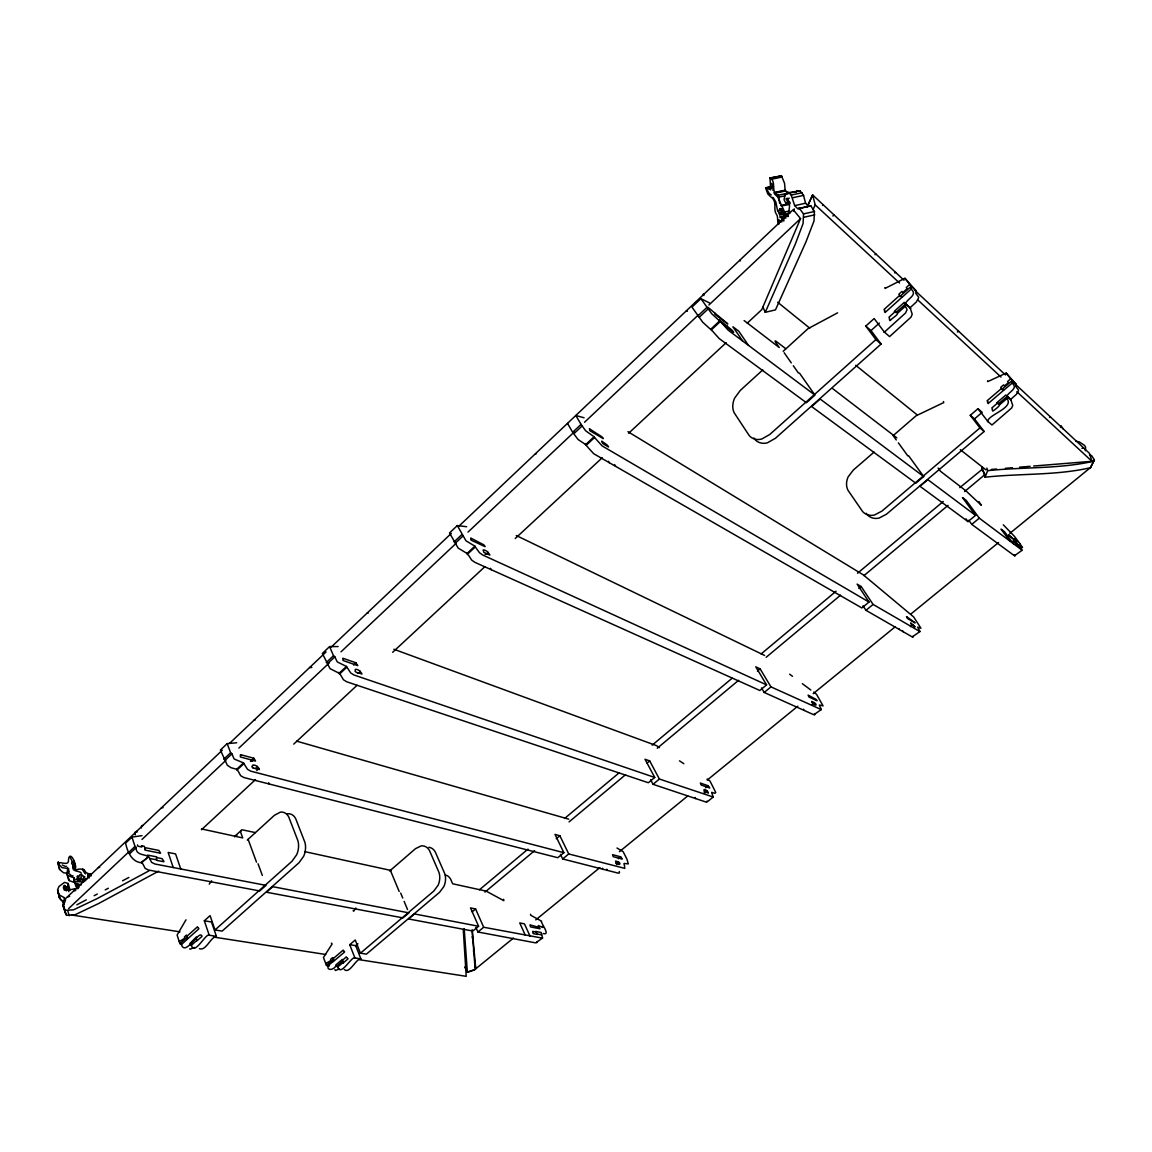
<?xml version="1.0" encoding="UTF-8"?>
<svg xmlns="http://www.w3.org/2000/svg" width="1152" height="1152" viewBox="0 0 1152 1152"><rect width="100%" height="100%" fill="white"/><g stroke="black" fill="none" stroke-linecap="round" stroke-linejoin="round"><path stroke-width="1.5" d="M782.986 214.128L781.906 208.541L781.934 214.848M778.882 224.222L778.306 223.546C776.894 218.779 778.421 216.878 776.117 213.739C773.021 209.131 777.701 201.456 770.947 196.978L767.808 193.997L765.605 187.934L767.045 187.661L770.688 189.907L769.997 177.955L781.618 176.04L784.57 183.398L785.146 190.498L789.106 192.902M780.869 176.702L780.71 175.68M90.086 874.166L88.646 874.8L89.28 875.635A2.851 2.318 -16.6 0 0 89.726 875.707L90.763 874.973L90.115 874.31A3.384 2.75 -16.5 0 0 90.202 874.656L90.475 875.102M530.424 925.69L530.078 924.898L538.934 927.403M782.798 216.792L783.302 220.45M783.864 221.054L783.475 211.147M911.059 623.923L915.106 626.918L910.598 622.915L911.102 623.693M475.906 927.432L477.907 931.997L535.709 942.883L542.606 938.016L541.843 935.122A2.923 1.325 51.9 0 1 541.67 934.704L541.166 932.486L535.709 931.421L537.523 934.445L533.405 933.667M1060.531 427.421L1060.949 425.664L1063.138 428.89M798.984 207.85L803.52 213.898L803.117 223.416L795.254 244.238L765.259 312.322L775.469 309.888L805.997 241.805L814.003 220.997L814.45 211.493L810.778 205.79L797.818 208.829L794.693 205.618L791.194 195.062L789.206 193.162L786.902 192.874L784.93 194.515L784.08 199.728L785.909 203.342L788.99 202.68M785.75 218.203C785.448 209.563 779.026 203.832 778.349 195.206C770.069 193.45 777.01 181.454 769.997 177.955M66.96 874.152L67.838 875.506L73.915 877.81L74.29 880.992L76.536 883.757L77.918 888.811L75.686 886.046L75.312 882.878L69.264 880.589L68.386 879.221L66.96 874.152L67.68 868.464L62.021 867.629L57.83 863.381C59.371 860.688 69.466 867.11 68.486 859.536C69.854 848.866 78.437 866.75 74.678 870.293M530.28 926.006L530.438 926.539A4.205 1.901 51.7 0 0 530.654 926.957L540 928.8A4.522 2.045 51.7 0 0 539.798 928.339L539.208 927.619M74.074 861.25L73.008 864.821L73.93 868.219M59.414 867.672L59.587 869.472L63.475 872.726L67.91 873.389M72.85 865.973L72.864 865.901A12.226 9.864 -16.4 0 0 72.749 866.837C72.216 872.338 79.502 870.307 81.374 873.202M787.867 216.648C788.659 210.845 791.453 203.371 787.19 198.346L786.211 198.878L787.392 201.182L786.989 202.954L785.909 203.342M779.429 222.811L779.458 222.61A3.413 1.526 80 0 0 779.414 222.062L778.536 221.011L779.357 222.984M794.246 208.858L793.757 211.133M1085.328 450.792L1085.63 447.35L1084.622 445.464L1079.309 441.922L1075.68 441.173M708.336 792.878C708.739 791.669 703.094 787.838 704.045 790.214A4.752 1.598 50.9 0 0 703.944 790.373L704.304 791.352M464.702 967.003L467.381 972.288L464.184 928.613M467.381 972.288L474.71 969.739L475.085 968.314L472.19 930.946M158.602 871.171L98.309 903.686L74.923 914.818L66.6 915.307L62.856 905.098L64.858 902.16M66.6 915.307L64.814 912.096L64.67 908.827M1019.75 543.658C1027.238 553.45 1016.294 541.238 1021.694 549.907L979.301 518.17L966.269 500.458L962.482 497.592L975.542 515.362L967.997 521.597L920.03 486.317L927.878 479.678L975.542 515.362M234.634 836.87L234.821 836.381A6.293 3.427 46.4 0 1 235.426 835.79A6.048 3.298 46.4 0 1 236.448 835.459L236.909 835.459M87.653 874.613L88.128 877.766A15.739 12.787 -17.4 0 1 89.107 877.824L89.395 877.853M333.49 959.789L333.418 960.811A4.939 3.485 -78.7 0 0 333.619 961.301L344.563 952.027A4.579 3.24 -78.6 0 0 344.405 951.552L343.886 950.962A2.376 1.685 -78.6 0 0 343.555 950.947L343.181 950.112L333.36 958.493L333.634 959.414M1089.475 454.882L1091.578 455.573L1094.4 459.878L1090.426 467.726C1056.226 475.603 1020.067 473.357 985.075 477.202L987.667 470.678L986.832 468.086M884.851 287.64L885.038 288.446L904.954 278.294L911.246 286.315L910.728 288.475A3.125 2.405 -47.5 0 0 910.973 288.979C919.339 295.69 903.658 299.837 905.213 305.928A4.378 3.384 -47.8 0 0 905.53 306.432L907.114 309.6L905.544 312.998L884.088 332.395M987.523 380.894L987.71 381.629L1006.157 373.075L1012.162 380.592L1011.715 382.536A2.808 2.275 -44 0 0 1011.946 382.997C1019.894 389.218 1005.307 392.688 1006.819 398.232A3.917 3.197 -44.4 0 0 1007.122 398.707C1014.163 408.082 987.725 414.85 987.782 421.402L987.509 421.632M782.986 213.926L783.49 211.32M62.698 901.354L59.299 897.667L57.6 889.805L58.968 886.493L64.512 882.374L68.213 883.483L69.984 890.122L68.213 887.486M71.683 863.957L71.986 860.861L70.042 857.189M459.158 525.946L793.181 209.664L800.554 218.606L761.789 309.629L747.288 323.093M806.933 207.374L812.635 194.918L904.003 280.224M807.466 206.194L812.635 194.918L815.213 204.898L899.554 283.046M1090.426 467.726L1094.4 459.878M812.952 209.779L815.213 204.898M196.603 938.866L196.762 940.954L201.946 936.461A3.125 2.059 -77.5 0 0 201.96 936.014L201.24 935.05A5.414 3.557 -77.6 0 0 200.837 935.05C197.352 933.538 184.795 956.261 181.339 944.338A2.491 1.627 -77.6 0 0 181.123 943.949L179.928 943.646L177.106 935.05L186.005 919.8M355.104 957.802C351.49 955.958 341.179 976.694 337.752 967.262A3.211 2.261 -79 0 0 337.55 966.83L335.909 964.872L342.302 959.429L343.123 963.029M809.885 205.459L808.704 206.438L805.565 203.242L803.563 195.379L800.064 190.814L786.902 192.874M77.098 888.307L67.738 890.222L63.533 888.221L64.541 885.499L66.226 890.669M904.954 278.294L916.315 291.053L915.797 293.184A3.11 2.405 -47.3 0 0 916.042 293.688L918.533 296.942A3.744 2.894 -47.5 0 1 918.605 297.835L916.33 301.997L910.109 307.742L912.211 314.222L911.045 317.088L889.589 336.6L884.405 332.122L874.152 318.557L865.771 326.088L875.952 339.682L881.107 344.03L775.382 438.307L767.405 442.814A17.957 14.011 -55.4 0 1 759.125 442.44A17.784 13.882 -55.4 0 1 754.79 439.258L753.883 437.976M1006.157 373.075L1016.222 384.394L1015.776 386.338A2.794 2.275 -43.9 0 0 1016.021 386.798L1018.382 389.837A3.355 2.736 -44.1 0 1 1018.469 390.658L1016.395 394.358L1010.678 399.384L1012.738 405.36L1011.701 407.938L991.958 425.002L987.782 421.402L977.99 408.715L970.272 415.296L980.006 427.997M90.95 876.096L91.368 874.022C83.045 874.008 85.435 866.549 75.96 869.918L74.75 869.328L73.109 864.922M211.608 880.79L209.218 884.131M355.795 908.006L353.678 911.218L353.131 910.642M64.786 885.629L65.678 887.198L67.464 886.622L68.213 883.483M782.741 216.922C780.595 214.69 780.005 220.939 779.947 215.165C776.822 211.162 781.733 202.91 781.906 214.56M968.789 520.286L971.77 524.376L1014.451 555.768L1022.27 550.152M863.006 605.837L865.958 610.315L912.254 636.941L919.987 631.498L917.654 627.149L920.923 628.229L913.666 616.939L863.266 574.834L627.912 431.669M913.046 637.128L912.874 636.379M347.774 959.083L343.296 962.885M761.515 687.946L764.194 692.453L813.83 714.773L821.333 709.488L820.022 706.752A3.154 0.821 50.5 0 1 819.792 706.349L819.374 705.01L823.061 705.859L816.48 694.253L813.658 692.15M814.709 714.859L814.45 713.592M236.693 742.781L227.189 743.602L220.406 750.038L227.318 765.245L231.005 767.707L236.664 769.291L238.45 771.566A3.902 2.016 45.4 0 1 238.694 772.099L240.667 775.699L243.936 777.542L557.784 857.707L563.861 852.682L555.005 834.408L559.886 835.747L568.742 853.949L624.816 868.378L624.398 865.296A2.995 1.181 51.4 0 1 624.211 864.893L624.024 863.453L628.301 863.885L626.933 859.133L623.16 851.702L616.997 848.016M338.112 646.56L329.587 646.589L322.358 653.443L330.019 668.635L339.178 673.258L341.035 675.576A4.018 1.786 46.1 0 1 341.309 676.123L343.44 679.752L346.666 681.768L648.36 782.741L654.739 777.456L645.005 759.254L649.685 760.91L659.405 779.04L713.203 797.026L712.224 794.117A3.067 1.022 50.9 0 1 712.022 793.714L711.72 792.317L714.989 793.31L715.738 792.418L709.978 780.998L707.083 779.069M457.315 525.571L449.525 532.944L458.165 548.078L467.05 553.464L474.883 546.134L466.286 541.008A3.6 1.238 46.7 0 1 465.653 540.245L457.315 525.571L466.661 526.723M64.123 904.277L62.51 901.526L222.293 750.226M229.522 743.386L326.074 651.96M331.301 647.021L451.339 533.362M141.984 835.646L131.976 837.101L125.582 843.163C127.526 852.091 131.861 862.027 141.638 862.805L143.093 864.23A3.787 2.232 44.7 0 1 143.309 864.763L145.138 868.349L148.435 870.005L259.733 890.957L265.982 885.37L154.886 864L151.589 862.33L149.746 858.744A3.787 2.218 44.7 0 0 149.53 858.211L147.629 855.101L156.672 856.886L156.341 859.45L157.291 860.472M700.891 298.67L691.963 307.109L702.662 322.142L713.045 331.603A4.464 0.763 47.9 0 1 713.419 332.136L719.208 338.573L806.443 402.739L814.954 395.136L728.208 330.192L722.405 323.741A4.478 0.734 48 0 0 722.03 323.208L711.677 313.675L700.891 298.67L709.618 303.005M223.79 759.226L230.616 752.789L227.189 743.602M326.232 662.558L333.504 655.704L329.587 646.589M454.046 541.944L461.88 534.557M581.054 424.382L585.144 430.099A3.73 0.95 47.3 0 0 585.792 430.891L594.086 436.752L585.706 444.6L578.102 439.531L572.674 432.288L581.054 424.382L575.856 415.526L584.078 417.773M225.115 760.291L231.926 753.854L230.616 752.789M327.571 663.682L334.829 656.842L333.504 655.704M455.386 543.154L463.219 535.766M68.674 908.554L128.894 851.774M141.998 839.434L225.792 760.435M238.882 748.094L329.213 662.933M341.006 651.83L456.221 543.211M468 532.109L574.056 432.13M584.525 422.251L698.429 314.885M708.912 305.006L800.554 218.606M128.563 852.523L135 846.461L131.976 837.101M697.882 315.922L706.867 307.454M574.027 433.57L582.408 425.678M129.874 853.531L136.31 847.469L135 846.461M699.235 317.29L708.206 308.837M236.664 769.291L243.49 762.898L247.507 769.32L250.776 771.163L563.861 852.682M654.739 777.456L353.952 674.986L350.726 672.941L346.45 666.446L339.178 673.258L338.904 672.394M236.966 770.083L243.792 763.69M339.523 674.05L346.795 667.238M821.246 709.574L770.962 686.88L760.118 668.866L755.741 666.806L766.584 684.878L759.816 690.48L474.811 562.306L471.643 560.045L469.296 556.402A4.176 1.454 46.8 0 0 468.994 555.869L467.438 554.256L475.286 546.912L474.883 546.134M919.915 631.57L873.086 604.426L861.192 586.541L857.102 584.107L869.011 602.05L861.854 607.954L593.741 453.744L588.082 447.581A4.32 1.138 47.4 0 0 587.75 447.048L586.152 445.363L594.547 437.515L594.086 436.752M141.379 862.013C158.659 851.645 134.539 858.96 136.31 847.469M710.914 329.083L719.899 320.688M141.638 862.805L148.075 856.786M711.418 329.832L720.403 321.437M250.488 761.414L253.872 758.246L254.29 759.254A2.866 1.454 45.6 0 1 254.707 759.6L255.355 760.55A5.53 2.808 45.6 0 1 255.528 761.069L240.509 757.008A6.005 3.067 45.4 0 1 240.278 756.432L240.437 755.741A4.349 2.218 45.4 0 1 240.682 755.611L240.379 754.632L253.872 758.246M353.534 665.035L355.939 662.803L356.414 663.797A2.952 1.282 46.3 0 1 356.832 664.157L357.509 665.122A5.702 2.477 46.2 0 1 357.71 665.626L343.181 660.542A6.192 2.693 46.1 0 1 342.922 659.966L343.037 659.318A4.493 1.958 46.1 0 1 343.253 659.218L342.893 658.238L355.939 662.803M251.957 761.27L254.218 759.154M252.043 761.357L254.29 759.254M209.434 935.035C205.747 932.962 194.774 955.8 191.419 945.562A3.514 2.29 -77.7 0 0 191.218 945.086L190.325 944.698M255.154 768.528C262.008 766.829 251.352 763.416 252.634 765.922L251.856 766.656L252.878 767.88M357.494 673.186C364.565 671.674 354.024 667.57 355.32 670.09C353.376 672.754 360.374 672.955 361.886 674.107A3.542 1.541 46.4 0 0 361.886 673.819L361.123 672.552A5.976 2.606 46.4 0 0 360.418 671.962L359.986 670.997M485.064 554.314C493.027 552.586 481.118 548.266 483.394 550.57L483.782 552.298L489.816 555.091A3.672 1.253 47 0 0 489.787 554.818L488.952 553.55A6.206 2.117 47.1 0 0 488.261 552.917L487.757 551.966M256.838 770.63L258.595 768.01A5.789 2.966 45.8 0 0 257.89 767.448L257.515 766.469M201.456 829.757L255.514 779.587M293.746 744.091L357.034 685.339M392.63 652.306L484.92 566.64M515.246 538.488L602.266 457.718M628.632 433.238L726.192 342.677M650.621 779.774L653.04 784.31L706.046 802.051L707.083 801.158M235.181 835.963L241.272 830.376M247.306 840.038L274.493 815.242L280.296 812.174A15.566 10.613 -74.9 0 1 286.027 813.643A15.422 10.512 -74.9 0 1 288.835 817.214L297.878 840.643A15.566 10.67 -75.5 0 1 298.31 849.168A15.71 10.771 -75.5 0 1 296.626 854.827L291.989 861.264L214.992 929.966L222.163 931.104L298.987 862.747L303.624 856.339A15.638 10.771 -75.5 0 0 305.554 847.786A15.494 10.67 -75.5 0 0 304.848 842.213L295.776 818.856A15.35 10.512 -74.9 0 0 291.211 814.291A15.494 10.613 -74.9 0 0 287.251 813.845M762.782 369.907L740.275 390.427L734.616 398.146A17.885 13.766 -55.4 0 0 732.802 407.376A17.726 13.637 -55.4 0 0 734.299 412.963L749.131 435.456A17.87 13.91 -55.5 0 0 756.072 439.373A18.043 14.026 -55.5 0 0 761.774 439.013L769.781 434.477L875.88 339.595M783.173 351.302L807.984 328.694L837.605 312.84M536.846 942.682L537.034 941.746M179.251 941.587L184.81 938.174L184.406 936.95L186.494 935.078L186.854 936.202M909.749 284.4L906.264 287.539L907.157 288.677L902.866 292.536L901.973 291.384L898.862 294.192L899.669 295.229M204.322 920.808L211.493 921.974L216.403 936.346L209.232 935.237L204.322 920.808L210.082 915.624L215.021 930.053M179.928 943.646L187.171 937.138M900.36 296.107L911.246 286.315L916.315 291.053M181.382 944.539L187.013 939.485M902.678 296.726L911.131 289.123M865.771 326.088L871.013 330.566L879.35 323.078M894.816 311.962L888.998 317.174L889.589 318.168A6.682 5.184 -48.6 0 0 889.33 318.845L889.762 320.429A3.859 2.981 -48.7 0 0 890.179 320.558C893.75 316.325 901.987 313.546 894.283 311.342L904.262 302.4L904.766 303.048M191.448 945.23L196.358 940.824M897.869 312.912L905.184 306.36M194.184 947.448L190.166 949.219A2.995 1.958 -77.7 0 1 189.72 948.83L189.72 948.83M216.403 936.346C210.614 937.022 205.906 951.35 199.44 948.686M895.867 312.581L905.515 304.056M389.621 871.042L415.512 848.65L421.099 845.914A14.184 10.411 -75.9 0 1 426.715 847.354A14.054 10.31 -75.9 0 1 429.538 850.666L438.926 872.294A14.184 10.454 -76.5 0 1 439.574 880.114A14.314 10.555 -76.5 0 1 438.077 885.283L433.728 891.115L360.418 953.194L366.394 954.158L439.546 892.339L443.88 886.522A14.256 10.541 -76.6 0 0 445.55 878.717A14.126 10.44 -76.6 0 0 444.715 873.59L435.312 852.034A14.011 10.296 -75.9 0 0 430.747 847.771A14.126 10.397 -75.9 0 0 428.861 847.296M874.08 452.102L853.344 470.03L848.131 476.899A16.114 13.162 -53.2 0 0 846.59 485.294A15.97 13.032 -53.2 0 0 848.102 490.435L862.502 511.402A16.099 13.262 -53.1 0 0 869.112 515.16A16.243 13.392 -53.1 0 0 874.483 515.002L881.942 511.099L979.949 427.925L984.139 431.496L886.478 514.21L879.048 518.083A16.171 13.363 -53 0 1 871.229 517.507A16.027 13.234 -53 0 1 867.096 514.469L866.203 513.288M336.528 966.47L342.662 961.171M325.728 963.504L331.085 960.422L330.653 959.299L332.64 957.6L333.029 958.622M1010.722 378.792L1007.525 381.528L1008.374 382.608L1004.429 385.963L1003.579 384.898L1000.714 387.346L1001.491 388.325M349.733 944.683L355.709 945.662L360.907 958.91L354.917 957.974L349.733 944.683L355.234 939.989L360.446 953.28M333.36 959.501L326.434 965.405L323.438 957.47L332.136 943.978L331.358 943.128M1002.139 389.146L1012.162 380.592L1016.222 384.394M336.125 965.722C331.618 972.864 321.912 968.515 333.274 961.646M1004.314 389.779L1012.09 383.155M355.709 945.662L357.912 943.79M970.272 415.296L974.491 418.896L982.195 412.358L977.99 408.715M342.562 960.192L346.291 956.88L346.694 957.715A4.939 3.499 -78.9 0 1 347.098 957.715L347.832 958.622M997.214 403.387L991.843 407.938L992.405 408.874A5.99 4.91 -45.2 0 0 992.189 409.464L992.621 410.918A3.456 2.822 -45.3 0 0 993.01 411.062C996.466 408.168 1003.435 404.179 996.696 402.811L1005.883 394.992L1006.358 395.597M337.781 966.96L342.475 962.971M1000.066 404.352L1006.805 398.635M923.688 476.539L915.811 483.206L811.656 406.584L820.152 399.024L923.688 476.539L908.741 455.918M339.451 968.861L335.549 970.459A2.736 1.93 -79 0 1 335.102 970.099L334.901 969.653M360.907 958.91C356.256 958.09 349.488 974.635 344.304 969.523M998.194 403.992L1007.064 396.547M479.448 889.762L527.976 849.125M564.624 818.453L619.243 772.733M652.147 745.171L732.168 678.197M761.141 653.933L836.05 591.235M857.506 573.264L943.243 501.494M959.803 487.627L982.512 469.094M484.978 892.109L534.6 850.666M569.059 821.894L625.565 774.706M657.259 748.238L738.576 680.328M766.138 657.302L840.571 595.152M864 575.582L948.067 505.368M964.613 491.558L985.277 474.293M556.286 838.742L559.886 835.747M647.15 763.013L649.685 760.91M757.454 671.083L760.118 668.866M858.845 588.499L861.192 586.541M472.162 911.808L475.603 908.957L483.682 927.245L542.462 938.146M478.598 926.266L472.81 931.046L408.586 918.965L414.518 913.939L478.598 926.266L470.52 907.92L475.603 908.957M560.491 854.395L562.694 858.96L568.742 853.949M653.04 784.31L659.405 779.04M764.194 692.453L770.962 686.88M865.958 610.315L873.086 604.426M477.907 931.997L483.682 927.245M971.77 524.376L979.301 518.17M795.73 192.182L797.746 190.541M474.667 962.77L475.805 968.76L513.446 938.059M535.752 919.886L599.875 867.6M619.402 851.688L687.701 795.989M707.213 780.077L797.832 706.19M813.168 693.691L895.406 626.63M910.742 614.131L998.568 542.52M1009.728 533.434L1090.584 467.51M618.35 858.744L620.683 856.843L621.144 857.664M705.629 787.723L708.091 785.736L708.566 786.557M616.306 863.827C620.122 859.608 622.051 867.067 616.32 863.366M704.146 792.446L706.608 790.445M811.958 704.822C815.112 699.797 818.856 708.35 812.909 703.642M616.651 864.518L619.013 862.603M704.52 793.138L706.982 791.136M910.426 626.659L913.176 624.427M707.04 802.022L713.203 797.026M82.296 880.574C81.72 877.781 87.984 876.614 82.93 876.442C83.52 875.146 79.186 872.942 79.186 876.269C74.952 874.67 77.688 880.402 81.245 879.322M822.485 205.43L823.363 204.941M149.026 870.826L97.013 898.675L73.512 909.835L65.146 910.325M832.824 215.971L834.307 215.15M874.915 254.707L876.038 254.117M76.824 904.81L86.285 899.842M94.162 895.694L97.315 894.038M105.206 889.891L108.36 888.235M122.544 880.79L128.851 877.464M894.686 272.923L895.651 272.419M62.51 901.526L65.664 899.87M79.862 880.848L76.968 881.554M957.413 331.978L958.738 331.33M1093.421 461.261C1059.077 469.123 1022.789 466.862 987.667 470.678M1049.558 417.47L1050.538 417.024M1081.973 448.387L1083.442 447.739M466.934 972.173L474.71 969.739M69.667 896.357L67.378 897.077M84.47 881.467L82.454 880.488M785.333 213.97L789.941 212.947M785.203 215.093L788.27 214.416M785.304 216.504L788.371 215.827M803.52 213.898L814.45 211.493M803.837 217.267L814.752 214.848M781.315 206.006L789.336 204.408M794.693 205.618L805.565 203.242M798.566 208.613L810.778 205.79M785.002 211.91L789.61 210.902M791.194 195.062L802.066 192.715M786.211 198.878L789.307 198.202M792.677 197.741L803.563 195.379M786.989 202.954L790.07 202.277M780.883 205.459L790.085 203.443M774.346 192.528L785.059 190.224M774.418 192.802L785.146 190.498M774.691 193.277L785.419 190.973M778.349 195.206L787.565 193.234M789.206 193.162L800.064 190.814M784.93 194.515L788.011 193.853M779.299 197.021L785.434 195.696M765.648 187.848L771.739 186.552M765.605 187.934L771.682 186.638M768.298 188.669L771.336 188.021M769.982 178.128L780.71 175.853M770.89 178.315L781.618 176.04M771.581 179.237L782.309 176.962M81.014 879.293L75.845 879.278L79.69 880.848M76.536 883.757L81.389 884.851M73.858 890.784L75.744 890.438M86.04 879.235L87.077 879.062A12.226 9.893 -16.4 0 1 86.328 878.99L83.765 879.293L85.824 880.661M98.381 867.557L99.706 867.341M136.642 831.355L135.23 832.046L135.216 834.84M142.963 825.365L141.566 826.042L141.35 827.986M135.936 832.003L137.434 831.787M161.438 807.854L163.022 807.653M991.296 469.469L996.595 469.037M1005.422 468.317L1012.478 467.741M1019.549 467.179L1030.147 466.315M1033.675 466.027L1091.952 461.304L1089.461 453.355L1013.357 382.32M985.997 469.901L960.278 449.683M254.174 720.043L255.067 720M84.211 870.062L85.205 873.446M309.643 667.526L311.832 667.483M66.658 866.405L66.341 866.405A8.554 6.854 -16.7 0 1 65.03 866.261L62.251 865.022M366.998 613.21L368.078 613.238M80.482 878.573L80.338 878.558A2.851 2.304 -16.9 0 1 79.747 878.458L79.042 878.098A4.867 3.946 -16.9 0 1 78.451 877.406L77.688 876.413M771.278 194.933L769.219 193.522L766.685 189.144M329.458 965.851L326.434 965.405L327.629 965.678A2.275 1.598 -78.9 0 1 327.845 966.053L327.888 966.24M73.109 875.981L72.691 875.909A8.467 6.826 -16.8 0 1 71.05 875.376L68.947 873.605L68.602 868.752A7.013 5.645 -17.3 0 0 68.026 868.176M71.496 914.976L179.957 931.838M213.739 937.08L325.757 954.49M359.539 959.731L466.214 976.32L463.277 929.779M157.536 860.515L163.872 861.739A3.341 1.944 45.1 0 0 163.915 861.437L163.08 860.04A5.789 3.37 45.1 0 0 162.576 859.666L162.23 858.686L156.888 857.606M536.04 932.098L532.771 931.363L533.088 932.17A4.536 2.059 51.8 0 0 532.944 932.357L533.174 933.379M149.818 858.514L156.456 859.81M537.653 934.114L541.656 934.906M543.254 933.523C551.275 935.899 540 922.133 541.57 921.182L530.741 915.264L530.554 914.285M201.485 828.922L242.726 837.922L240.984 833.184A5.213 2.822 46.4 0 1 240.725 832.19L240.926 830.794A6.307 3.413 46.5 0 1 241.517 830.203A6.062 3.269 46.5 0 1 242.539 829.886L255.312 832.579M304.618 851.602L391.349 870.538M535.522 453.643L536.256 453.816M445.392 875.045L446.976 875.549A5.299 2.52 50.1 0 1 448.157 876.283A5.515 2.621 50.1 0 1 449.122 877.133L450.331 878.659A4.565 2.16 50.1 0 1 450.806 879.581L452.65 883.786L486.158 891.115L503.842 900.677L503.597 899.294M562.694 858.96L618.235 873.144L619.445 872.914L619.258 871.502M253.109 767.938L259.272 769.55A3.427 1.757 45.8 0 0 259.301 769.262L259.099 768.514M618.653 861.912L615.557 861.091L615.917 861.898A4.637 1.843 51.3 0 0 615.787 862.07L616.075 863.064M620.683 856.843L612.59 854.669L613.037 856.282A4.291 1.699 51.2 0 0 613.267 856.699L622.253 859.075A4.622 1.829 51.2 0 0 622.022 858.614L621.403 857.88M778.694 219.586L780.782 221.774M296.726 741.168L568.742 819.173M704.592 791.683L708.106 792.878M708.091 785.736L700.373 783.043L700.92 784.613A4.392 1.469 50.8 0 0 701.165 785.045L709.718 787.982A4.738 1.584 50.8 0 0 709.474 787.536L708.84 786.787M393.84 649.238L656.64 745.704L659.477 747.576M65.275 901.037L64.31 897.682L59.054 894.787L57.83 892.642M243.49 762.898L234.403 759.11A3.355 1.728 45.3 0 1 233.842 758.376L231.926 753.854M766.584 684.878L482.659 554.99L479.491 552.715L475.286 546.912M814.565 702.706L811.814 701.424L812.261 702.216M686.419 310.766L687.413 311.242M695.174 302.501L694.714 303.25M516.269 535.522L764.597 655.445M703.958 294.192L703.238 294.106L703.872 295.546M346.45 666.446L337.565 662.083A3.47 1.512 46 0 1 336.96 661.334L334.829 656.842M772.675 197.41L772.733 197.438A14.645 6.523 80.2 0 1 773.323 197.813L775.886 202.09L777.715 211.507M739.642 260.366L740.462 260.856M869.011 602.05L602.136 445.925L594.547 437.515M679.493 760.824L683.856 763.704M905.558 303.797L910.728 308.491M1007.107 396.317L1011.269 400.104M722.362 323.582L733.666 332.309L732.398 330.61A6.826 1.109 48.1 0 0 731.894 330.077L719.395 319.896L719.87 320.587M1019.448 545.731L1015.027 542.16L1020.37 547.258M789.653 674.194L792.49 676.296M802.368 683.698L810.835 690.034M1015.459 542.736L1013.098 540.965L1017.389 545.026M1009.166 535.637L1016.654 541.771L1008.619 534.787L1009.166 535.55M744.106 320.558L779.27 347.544L776.117 343.051A6.062 0.907 48.3 0 1 775.526 342.158L775.094 341.136A7.33 1.094 48.3 0 1 775.267 340.92A7.056 1.051 48.3 0 1 775.843 341.122L785.808 348.725M832.838 388.742L896.789 437.818M72.648 861.566L73.685 862.373M778.32 222.091L778.493 222.264A4.046 1.814 80 0 1 778.738 222.566L779.04 223.128M777.701 302.285L809.755 328.162M855.749 365.299L917.078 414.806M905.011 303.091L910.109 307.742M1006.589 395.654L1010.678 399.384M918 300.139L1001.03 377.05M1016.842 391.709L1091.952 461.304M914.962 290.462L1005.494 374.976M816.134 699.538L816.797 700.301A4.882 1.267 50.4 0 1 817.07 700.747L809.064 697.061A4.522 1.181 50.3 0 1 808.79 696.643L808.114 695.117L815.875 699.293M83.434 882.043L77.098 881.582M727.646 327.542L727.085 326.074M76.939 879.206L77.242 879.494A4.824 3.902 -17 0 0 78.019 879.955L79.877 880.013A8.482 6.84 -16.9 0 0 80.698 879.811M974.491 418.896L984.139 431.496M1019.808 543.542L1014.48 536.4L1003.291 524.808M812.606 703.296L812.189 702.346A4.882 1.267 50.4 0 1 812.246 702.23M871.013 330.566L881.107 344.03M1017.173 540.821L1017.922 541.814L1014.221 538.589L1014.912 539.496M1013.371 543.672L1004.53 531.763L1001.045 529.128L1009.843 541.008M938.117 468.029L940.565 471.341L965.693 490.637L981.288 505.253L979.013 501.595M965.995 518.861L967.997 521.597M896.27 439.963L893.131 435.629L916.099 415.771L943.733 402.566L943.502 401.544M898.373 442.858L907.805 455.89M799.445 373.032L813.989 393.754M784.181 352.757L791.28 362.866M793.31 365.76L798.379 372.989M748.512 345.355L738.749 331.171L732.902 326.779L742.666 341.006M714.154 312.494L708.019 307.325M1014.394 554.774L1015.07 555.955M902.462 630.605L903.24 631.757M898.79 628.603L899.381 629.496M981.878 469.152L984.427 473.011M803.448 709.258L804.139 710.424M614.592 464.558L615.6 466.272M608.472 461.304L609.293 462.686M585.288 443.779L586.152 445.363M567.533 423.418L572.674 432.288M695.059 797.414L695.693 798.581M490.522 568.296L491.242 569.693M466.704 552.629L467.438 554.256M606.802 869.198L607.378 870.365M602.323 868.219L602.77 869.126M781.862 209.779L782.05 210.298A5.789 2.592 80.2 0 1 782.366 211.464L782.41 213.667A10.181 4.565 80.3 0 1 782.266 214.502M542.29 926.41L542.779 927.446L538.272 925.603L538.704 926.554M530.05 936.158L524.448 923.89L519.739 922.925L525.269 935.179M762.768 306.706L765.259 312.322M779.933 209.045L780.61 210.499A5.846 2.621 80.2 0 1 781.085 211.594L781.33 212.616A3.427 1.541 80.2 0 1 781.416 213.365L781.416 213.538M400.694 893.102L402.754 898.042M404.122 901.339L407.549 909.576M390.384 870.365L399.168 891.461M268.646 782.77L269.078 783.878M258.062 863.798L262.325 875.419M248.112 839.304L256.493 862.142M180.706 868.882L175.579 853.906L168.163 852.451L173.218 867.528M189.821 943.661L196.301 936.965L196.502 937.67M144.648 847.454L144.259 846.274L141.408 845.712L141.84 847.008L137.909 846.216L137.491 844.92M981.792 466.762L985.075 477.202M63.202 903.816L64.181 907.157M62.856 905.098L64.31 910.094M57.6 889.805L60.523 899.813M771.696 183.326L772.906 188.453A10.31 4.565 80.6 0 1 773.006 190.066L773.006 190.44M67.781 910.8L69.221 915.782M63.922 885.974L64.886 889.344M63.403 886.91L64.368 890.28M65.678 887.198L66.643 890.568M58.291 862.07L59.27 865.483M58.147 862.085L59.126 865.483M64.541 885.499L65.981 890.554M57.83 863.381L59.587 869.472M67.464 886.622L68.89 891.677M67.838 875.506L69.264 880.589M67.68 868.464L68.63 871.848M67.507 868.349L68.443 871.733M74.794 863.914L75.456 866.347M73.901 878.933L75.298 884.002M73.915 877.81L75.485 883.498M78.048 884.261L78.97 887.616M82.858 868.651L83.75 872.035M84.456 870.149L85.478 873.835M64.31 897.682L64.483 899.078M779.616 203.458L779.573 202.925A10.181 4.55 80.4 0 0 779.198 200.693L777.974 197.237L774.634 194.054A8.482 3.802 80.6 0 1 774.23 193.046M782.856 220.565L781.733 217.742L781.704 220.565A14.63 6.523 80 0 1 781.819 221.962M473.501 950.328L473.832 953.885M472.205 936.605L472.363 938.261M472.147 929.65L475.805 968.76M59.069 894.83L59.299 897.667M780.97 214.171A6.062 2.722 80.1 0 0 780.61 213.437L779.63 212.731A4.104 1.843 80.1 0 0 779.285 213.178M81.346 877.925A5.054 4.09 -16.8 0 1 80.971 877.392L81.245 875.808A3.427 2.765 -16.9 0 1 81.691 875.477M987.696 401.501L987.696 401.616A2.88 2.347 -45.4 0 0 987.523 402.12L987.782 403.128A5.573 4.536 -45.3 0 0 988.157 403.546L1003.766 390.182A6.034 4.91 -44.9 0 0 1003.406 389.693L1002.37 389.434A4.378 3.557 -44.7 0 0 1001.894 389.534L1001.16 388.757L987.106 400.752L987.696 401.501M907.013 617.501L907.33 618.149A4.651 0.893 50 0 0 907.618 618.566L915.077 622.958A4.997 0.95 50 0 0 914.774 622.512L906.538 616.666L907.013 617.501M884.664 310.262L884.664 310.392A3.211 2.477 -48.8 0 0 884.477 310.954L884.722 312.048A6.206 4.795 -48.6 0 0 885.11 312.494L902.074 297.187A6.725 5.184 -48.3 0 0 901.699 296.669L900.59 296.424A4.867 3.758 -48.1 0 0 900.086 296.554L899.309 295.733L884.045 309.456L884.664 310.262M187.114 938.088L187.171 938.563A5.414 3.542 -77.4 0 0 187.373 939.11L198.821 928.872A5.011 3.283 -77.4 0 0 198.677 928.354L198.259 927.763A2.606 1.714 -77.3 0 0 197.827 927.706L197.467 926.798L187.186 936.043L187.445 937.051A3.917 2.563 -77.5 0 0 187.272 937.469L187.114 938.088M144.821 849.11L144.864 849.528A5.832 3.398 44.7 0 0 145.066 850.118L160.502 853.229A5.371 3.11 44.8 0 0 160.358 852.71L159.754 851.774A2.779 1.613 44.9 0 0 159.336 851.443L158.947 850.435L145.08 847.656L145.339 848.65A4.219 2.462 44.7 0 0 145.08 848.808L144.878 848.995M589.622 429.826L589.781 430.272A6.638 1.685 47.4 0 0 590.112 430.848L603.216 438.61A6.12 1.555 47.5 0 0 602.942 438.12L602.179 437.126A3.168 0.806 47.5 0 0 601.747 436.709L589.378 428.76L589.882 429.696A4.824 1.224 47.4 0 0 589.723 429.725L589.666 429.768M470.851 539.179L470.952 539.654A6.422 2.189 46.8 0 0 471.254 540.23L485.078 546.667A5.918 2.002 46.9 0 0 484.848 546.178L484.128 545.184A3.067 1.037 46.9 0 0 483.696 544.795L470.736 538.027L471.168 538.978A4.651 1.584 46.8 0 0 470.981 539.05L470.909 539.107M714.974 313.776L715.147 314.237A6.883 1.109 48 0 0 715.536 314.798L727.79 324.043A6.336 1.022 48 0 0 727.474 323.568L714.542 312.84L715.133 313.747A4.982 0.806 48 0 0 715.018 313.762L715.018 313.762M272.707 886.666L266.472 892.224L402.984 917.899L408.931 912.859L272.707 886.666M602.208 441.965L602.784 443.592L608.501 446.976A3.802 0.965 47.6 0 0 608.443 446.717L607.536 445.45A6.408 1.627 47.6 0 0 606.83 444.773L601.718 441.13L602.208 441.965"/></g></svg>
